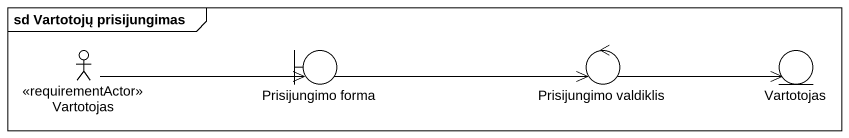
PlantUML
@startuml
mainframe sd Vartotojų prisijungimas
actor Vartotojas <<requirementActor>>
boundary "Prisijungimo forma" as Prisijungimo_forma
control "Prisijungimo valdiklis" as Prisijungimo_valdiklis
entity "Vartotojas" as Vartotojas_2
Vartotojas -right-> Prisijungimo_forma
Prisijungimo_forma -right-> Prisijungimo_valdiklis
Prisijungimo_valdiklis -right-> Vartotojas_2
@enduml
